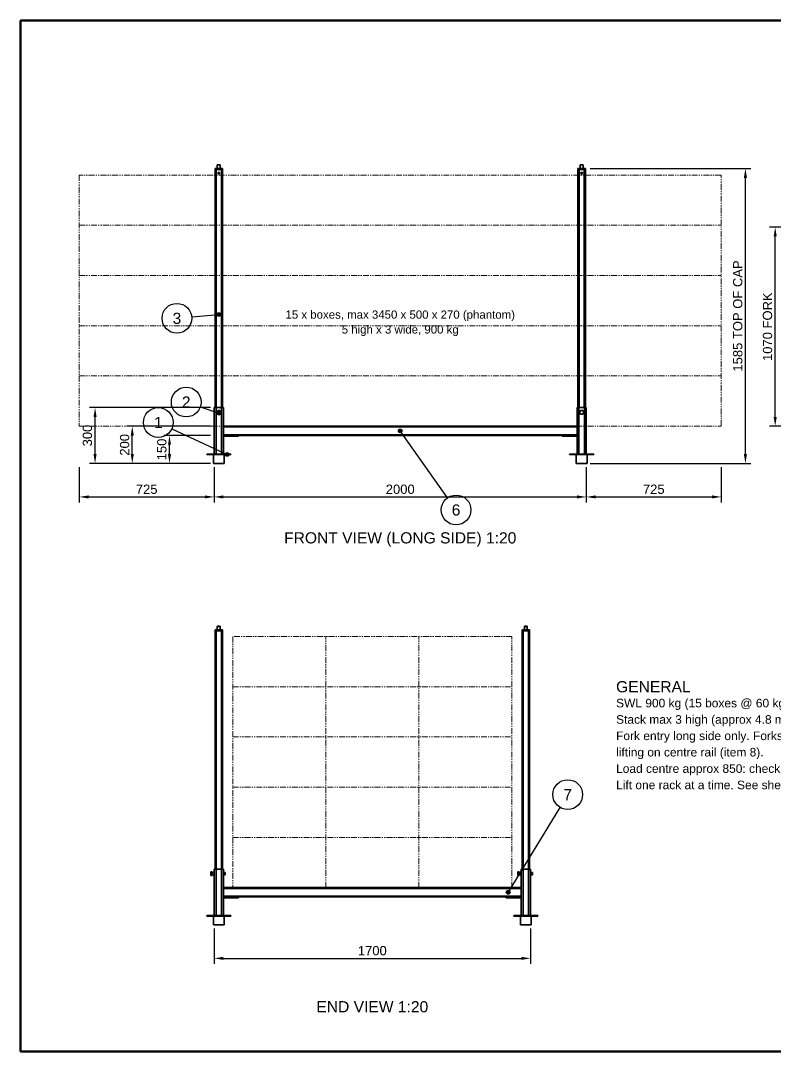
# Model space of a CAD drawing. Header units: millimetres. Extents: x 10 to 410, y 10 to 287.
# Drawn here: x 10 to 212.8, y 10 to 287 of the extents above; entities that cross this region are included whole.
import ezdxf
from ezdxf.enums import TextEntityAlignment as Align

# ---------------------------------------------------------------- set-up
doc = ezdxf.new("R2010")
doc.units = ezdxf.units.MM
doc.linetypes.add('PHANTOM2', pattern=[3.177, 1.587, -0.318, 0.318, -0.318, 0.318, -0.318])
for name, color, linetype, lineweight in [('BALLOON', 7, 'CONTINUOUS', 25), ('BORDER', 7, 'CONTINUOUS', 50), ('DIM', 7, 'CONTINUOUS', 13), ('OUTLINE', 7, 'CONTINUOUS', 35), ('PHANTOM', 7, 'PHANTOM2', 13), ('TEXT', 7, 'CONTINUOUS', 13)]:
    doc.layers.add(name, color=color, linetype=linetype, lineweight=lineweight)
doc.styles.add('RACK', font='arial.ttf')
doc.dimstyles.new('RACK', dxfattribs={"dimtxt": 2.5, "dimasz": 2.5, "dimexe": 1.5, "dimexo": 1, "dimgap": 0.8, "dimtad": 1, "dimdec": 0, "dimlfac": 20, "dimdsep": 46, "dimtxsty": 'RACK', "dimcen": 2.5, "dimazin": 3, "dimtfac": 0.5, "dimtmove": 2, "dimatfit": 3})

msp = doc.modelspace()

# ---------------------------------------------------------------- hatches: boundary and pattern name
at = {"layer": 'BALLOON'}
for points in [[(63.75, 208), (63.604, 208.354), (63.25, 208.5), (62.896, 208.354), (62.75, 208), (62.896, 207.646), (63.25, 207.5), (63.604, 207.646)], [(63.75, 181.5), (63.604, 181.854), (63.25, 182), (62.896, 181.854), (62.75, 181.5), (62.896, 181.146), (63.25, 181), (63.604, 181.146)], [(112.5, 176.75), (112.354, 177.104), (112, 177.25), (111.646, 177.104), (111.5, 176.75), (111.646, 176.396), (112, 176.25), (112.354, 176.396)], [(66, 170.425), (65.854, 170.779), (65.5, 170.925), (65.146, 170.779), (65, 170.425), (65.146, 170.071), (65.5, 169.925), (65.854, 170.071)], [(141.5, 52.75), (141.354, 53.104), (141, 53.25), (140.646, 53.104), (140.5, 52.75), (140.646, 52.396), (141, 52.25), (141.354, 52.396)]]:
    msp.add_hatch(color=7, dxfattribs=at).paths.add_polyline_path(points)

# ---------------------------------------------------------------- linework, layer by layer
for p, q in [((55.984, 207.354), (63.25, 208)), ((58.284, 183.203), (63.25, 181.5)), ((50.629, 177.318), (65.5, 170.425)), ((124.693, 158.768), (112, 176.75)), ((154.918, 75.584), (141, 52.75))]:
    msp.add_line(p, q, dxfattribs=at)
for centre, radius in [((52, 207), 4), ((63.25, 208), 0.5), ((54.5, 184.5), 4), ((47, 179), 4), ((63.25, 181.5), 0.5), ((112, 176.75), 0.5), ((65.5, 170.425), 0.5), ((127, 155.5), 4), ((157, 79), 4), ((141, 52.75), 0.5)]:
    msp.add_circle(centre, radius, dxfattribs=at)
at = {"layer": 'BORDER'}
msp.add_lwpolyline([(10, 10), (410, 10), (410, 287), (10, 287)], close=True, dxfattribs=at)
at = {"layer": 'OUTLINE'}
for p, q in [((62.25, 247), (62.25, 247.25)), ((62.25, 247.25), (64.25, 247.25)), ((62.25, 183), (62.25, 247)), ((62.25, 247), (64.25, 247)), ((62.55, 247), (63.95, 247)), ((62.55, 183), (62.55, 247)), ((62.9, 248.25), (62.85, 248.2)), ((62.9, 248.25), (62.85, 248.2)), ((62.85, 248.2), (62.85, 247.25)), ((63.65, 248.2), (63.6, 248.25)), ((63.65, 248.2), (63.6, 248.25)), ((63.65, 247.25), (63.65, 248.2)), ((63.95, 183), (63.95, 247)), ((64.25, 247), (64.25, 247.25)), ((64.25, 183), (64.25, 247)), ((159.75, 247), (159.75, 247.25)), ((159.75, 247.25), (161.75, 247.25)), ((159.75, 183), (159.75, 247)), ((159.75, 247), (161.75, 247)), ((160.05, 247), (161.45, 247)), ((160.05, 183), (160.05, 247)), ((160.4, 248.25), (160.35, 248.2)), ((160.35, 248.2), (160.35, 247.25)), ((161.15, 248.2), (161.1, 248.25)), ((161.15, 247.25), (161.15, 248.2)), ((161.45, 183), (161.45, 247)), ((161.75, 247), (161.75, 247.25)), ((161.75, 183), (161.75, 247)), ((62, 170.5), (62, 183)), ((62.5, 183), (64, 183)), ((62.5, 170.5), (62.5, 183)), ((64, 170.5), (64, 183)), ((64.5, 178), (64.5, 183)), ((159.5, 178), (159.5, 183)), ((160, 183), (161.5, 183)), ((160, 170.5), (160, 183)), ((161.5, 170.5), (161.5, 183)), ((162, 170.5), (162, 183)), ((62.976, 182.225), (62.702, 181.75)), ((62.702, 181.75), (62.976, 181.275)), ((63.524, 182.225), (62.976, 182.225)), ((62.976, 181.275), (63.524, 181.275)), ((63.798, 181.75), (63.524, 182.225)), ((63.524, 181.275), (63.798, 181.75)), ((160.476, 182.225), (160.202, 181.75)), ((160.202, 181.75), (160.476, 181.275)), ((161.024, 182.225), (160.476, 182.225)), ((160.476, 181.275), (161.024, 181.275)), ((161.298, 181.75), (161.024, 182.225)), ((161.024, 181.275), (161.298, 181.75)), ((64.5, 178), (159.5, 178)), ((64.5, 177.8), (64.5, 175.7)), ((64.5, 177.8), (159.5, 177.8)), ((159.5, 177.8), (159.5, 175.7)), ((64.5, 175.7), (159.5, 175.7)), ((64.5, 170.5), (64.5, 175.5)), ((64.5, 175.5), (159.5, 175.5)), ((64.5, 175.3), (65.25, 175.3)), ((65.25, 175.3), (65.25, 175.5)), ((65.25, 175.3), (68.5, 175.3)), ((68.5, 175.3), (68.5, 175.5)), ((155.5, 175.3), (155.5, 175.5)), ((158.75, 175.3), (155.5, 175.3)), ((158.75, 175.3), (158.75, 175.5)), ((159.5, 175.3), (158.75, 175.3)), ((159.5, 170.5), (159.5, 175.5)), ((60, 170.375), (60, 170.5)), ((60, 170.5), (66.5, 170.5)), ((60, 170.375), (66.5, 170.375)), ((61.8, 168), (61.8, 170.375)), ((64.7, 168), (64.7, 170.375)), ((66.5, 170.375), (66.5, 170.5)), ((157.5, 170.375), (157.5, 170.5)), ((157.5, 170.5), (164, 170.5)), ((157.5, 170.375), (164, 170.375)), ((159.3, 168), (159.3, 170.375)), ((162.2, 168), (162.2, 170.375)), ((164, 170.375), (164, 170.5)), ((61.8, 168), (64.7, 168)), ((159.3, 168), (162.2, 168)), ((62.25, 123), (62.25, 123.25)), ((62.25, 123.25), (64.25, 123.25)), ((62.25, 59), (62.25, 123)), ((62.25, 123), (64.25, 123)), ((62.55, 123), (63.95, 123)), ((62.55, 59), (62.55, 123)), ((62.9, 124.25), (62.85, 124.2)), ((62.85, 124.2), (62.85, 123.25)), ((63.6, 124.25), (63.65, 124.2)), ((63.65, 124.2), (63.65, 123.25)), ((63.95, 59), (63.95, 123)), ((64.25, 123), (64.25, 123.25)), ((64.25, 59), (64.25, 123)), ((144.75, 123), (144.75, 123.25)), ((144.75, 123.25), (146.75, 123.25)), ((144.75, 59), (144.75, 123)), ((144.75, 123), (146.75, 123)), ((145.05, 123), (146.45, 123)), ((145.05, 59), (145.05, 123)), ((145.4, 124.25), (145.35, 124.2)), ((145.35, 124.2), (145.35, 123.25)), ((146.1, 124.25), (146.15, 124.2)), ((146.15, 124.2), (146.15, 123.25)), ((146.45, 59), (146.45, 123)), ((146.75, 123), (146.75, 123.25)), ((146.75, 59), (146.75, 123)), ((61.5, 58.225), (61.125, 58.225)), ((61.125, 57.75), (61.125, 58.225)), ((61.5, 57.75), (61.5, 58.225)), ((62, 46.5), (62, 59)), ((62.5, 59), (64, 59)), ((62.5, 46.5), (62.5, 59)), ((64, 46.5), (64, 59)), ((64.5, 54), (64.5, 59)), ((144, 58.225), (143.625, 58.225)), ((143.625, 57.75), (143.625, 58.225)), ((144, 57.75), (144, 58.225)), ((144.5, 54), (144.5, 59)), ((145, 59), (146.5, 59)), ((145, 46.5), (145, 59)), ((146.5, 46.5), (146.5, 59)), ((147, 46.5), (147, 59)), ((61.5, 57.75), (61.125, 57.75)), ((61.125, 57.275), (61.125, 57.75)), ((61.5, 57.275), (61.125, 57.275)), ((62, 58.05), (61.5, 58.05)), ((61.5, 57.275), (61.5, 57.75)), ((62, 57.45), (61.5, 57.45)), ((65, 58.05), (64.5, 58.05)), ((65, 57.45), (64.5, 57.45)), ((144, 57.75), (143.625, 57.75)), ((143.625, 57.275), (143.625, 57.75)), ((144, 57.275), (143.625, 57.275)), ((144.5, 58.05), (144, 58.05)), ((144, 57.275), (144, 57.75)), ((144.5, 57.45), (144, 57.45)), ((147.5, 58.05), (147, 58.05)), ((147.5, 57.45), (147, 57.45)), ((64.5, 54), (144.5, 54)), ((64.5, 53.8), (64.5, 51.7)), ((64.5, 53.8), (144.5, 53.8)), ((144.5, 53.8), (144.5, 51.7)), ((64.5, 51.7), (144.5, 51.7)), ((64.5, 46.5), (64.5, 51.5)), ((64.5, 51.5), (144.5, 51.5)), ((65.25, 51.3), (64.5, 51.3)), ((65.25, 51.3), (65.25, 51.5)), ((68.5, 51.3), (65.25, 51.3)), ((68.5, 51.3), (68.5, 51.5)), ((140.5, 51.3), (140.5, 51.5)), ((140.5, 51.3), (143.75, 51.3)), ((143.75, 51.3), (143.75, 51.5)), ((143.75, 51.3), (144.5, 51.3)), ((144.5, 46.5), (144.5, 51.5)), ((60, 46.375), (60, 46.5)), ((60, 46.5), (66.5, 46.5)), ((60, 46.375), (66.5, 46.375)), ((61.8, 44), (61.8, 46.375)), ((64.7, 44), (64.7, 46.375)), ((66.5, 46.375), (66.5, 46.5)), ((142.5, 46.375), (142.5, 46.5)), ((142.5, 46.5), (149, 46.5)), ((142.5, 46.375), (149, 46.375)), ((144.3, 44), (144.3, 46.375)), ((147.2, 44), (147.2, 46.375)), ((149, 46.375), (149, 46.5)), ((61.8, 44), (64.7, 44)), ((144.3, 44), (147.2, 44))]:
    msp.add_line(p, q, dxfattribs=at)
for points in [[(62.85, 248.2), (62.875, 248.2), (62.9, 248.2), (62.925, 248.2), (62.95, 248.2), (62.975, 248.2), (63, 248.2), (63.025, 248.2), (63.05, 248.2), (63.075, 248.2), (63.1, 248.2), (63.125, 248.2), (63.15, 248.2), (63.175, 248.2), (63.2, 248.2), (63.225, 248.2), (63.25, 248.2), (63.275, 248.2), (63.3, 248.2), (63.325, 248.2), (63.35, 248.2), (63.375, 248.2), (63.4, 248.2), (63.425, 248.2), (63.45, 248.2), (63.475, 248.2), (63.5, 248.2), (63.525, 248.2), (63.55, 248.2), (63.575, 248.2), (63.6, 248.2), (63.625, 248.2), (63.65, 248.2)], [(62.9, 248.25), (62.922, 248.25), (62.944, 248.25), (62.966, 248.25), (62.987, 248.25), (63.009, 248.25), (63.031, 248.25), (63.053, 248.25), (63.075, 248.25), (63.097, 248.25), (63.119, 248.25), (63.141, 248.25), (63.163, 248.25), (63.184, 248.25), (63.206, 248.25), (63.228, 248.25), (63.25, 248.25), (63.272, 248.25), (63.294, 248.25), (63.316, 248.25), (63.337, 248.25), (63.359, 248.25), (63.381, 248.25), (63.403, 248.25), (63.425, 248.25), (63.447, 248.25), (63.469, 248.25), (63.491, 248.25), (63.513, 248.25), (63.534, 248.25), (63.556, 248.25), (63.578, 248.25), (63.6, 248.25)], [(160.35, 248.2), (160.375, 248.2), (160.4, 248.2), (160.425, 248.2), (160.45, 248.2), (160.475, 248.2), (160.5, 248.2), (160.525, 248.2), (160.55, 248.2), (160.575, 248.2), (160.6, 248.2), (160.625, 248.2), (160.65, 248.2), (160.675, 248.2), (160.7, 248.2), (160.725, 248.2), (160.75, 248.2), (160.775, 248.2), (160.8, 248.2), (160.825, 248.2), (160.85, 248.2), (160.875, 248.2), (160.9, 248.2), (160.925, 248.2), (160.95, 248.2), (160.975, 248.2), (161, 248.2), (161.025, 248.2), (161.05, 248.2), (161.075, 248.2), (161.1, 248.2), (161.125, 248.2), (161.15, 248.2)], [(160.4, 248.25), (160.422, 248.25), (160.444, 248.25), (160.466, 248.25), (160.488, 248.25), (160.509, 248.25), (160.531, 248.25), (160.553, 248.25), (160.575, 248.25), (160.597, 248.25), (160.619, 248.25), (160.641, 248.25), (160.663, 248.25), (160.684, 248.25), (160.706, 248.25), (160.728, 248.25), (160.75, 248.25), (160.772, 248.25), (160.794, 248.25), (160.816, 248.25), (160.838, 248.25), (160.859, 248.25), (160.881, 248.25), (160.903, 248.25), (160.925, 248.25), (160.947, 248.25), (160.969, 248.25), (160.991, 248.25), (161.012, 248.25), (161.034, 248.25), (161.056, 248.25), (161.078, 248.25), (161.1, 248.25)], [(62.5, 183), (62.484, 183), (62.469, 183), (62.453, 183), (62.438, 183), (62.422, 183), (62.406, 183), (62.391, 183), (62.375, 183), (62.359, 183), (62.344, 183), (62.328, 183), (62.312, 183), (62.297, 183), (62.281, 183), (62.266, 183), (62.25, 183), (62.234, 183), (62.219, 183), (62.203, 183), (62.188, 183), (62.172, 183), (62.156, 183), (62.141, 183), (62.125, 183), (62.109, 183), (62.094, 183), (62.078, 183), (62.062, 183), (62.047, 183), (62.031, 183), (62.016, 183), (62, 183)], [(64, 183), (64.016, 183), (64.031, 183), (64.047, 183), (64.062, 183), (64.078, 183), (64.094, 183), (64.109, 183), (64.125, 183), (64.141, 183), (64.156, 183), (64.172, 183), (64.188, 183), (64.203, 183), (64.219, 183), (64.234, 183), (64.25, 183), (64.266, 183), (64.281, 183), (64.297, 183), (64.312, 183), (64.328, 183), (64.344, 183), (64.359, 183), (64.375, 183), (64.391, 183), (64.406, 183), (64.422, 183), (64.438, 183), (64.453, 183), (64.469, 183), (64.484, 183), (64.5, 183)], [(160, 183), (159.984, 183), (159.969, 183), (159.953, 183), (159.938, 183), (159.922, 183), (159.906, 183), (159.891, 183), (159.875, 183), (159.859, 183), (159.844, 183), (159.828, 183), (159.812, 183), (159.797, 183), (159.781, 183), (159.766, 183), (159.75, 183), (159.734, 183), (159.719, 183), (159.703, 183), (159.688, 183), (159.672, 183), (159.656, 183), (159.641, 183), (159.625, 183), (159.609, 183), (159.594, 183), (159.578, 183), (159.562, 183), (159.547, 183), (159.531, 183), (159.516, 183), (159.5, 183)], [(161.5, 183), (161.516, 183), (161.531, 183), (161.547, 183), (161.562, 183), (161.578, 183), (161.594, 183), (161.609, 183), (161.625, 183), (161.641, 183), (161.656, 183), (161.672, 183), (161.688, 183), (161.703, 183), (161.719, 183), (161.734, 183), (161.75, 183), (161.766, 183), (161.781, 183), (161.797, 183), (161.812, 183), (161.828, 183), (161.844, 183), (161.859, 183), (161.875, 183), (161.891, 183), (161.906, 183), (161.922, 183), (161.938, 183), (161.953, 183), (161.969, 183), (161.984, 183), (162, 183)], [(64.5, 177.8), (64.5, 177.806), (64.5, 177.812), (64.5, 177.819), (64.5, 177.825), (64.5, 177.831), (64.5, 177.838), (64.5, 177.844), (64.5, 177.85), (64.5, 177.856), (64.5, 177.863), (64.5, 177.869), (64.5, 177.875), (64.5, 177.881), (64.5, 177.887), (64.5, 177.894), (64.5, 177.9), (64.5, 177.906), (64.5, 177.912), (64.5, 177.919), (64.5, 177.925), (64.5, 177.931), (64.5, 177.938), (64.5, 177.944), (64.5, 177.95), (64.5, 177.956), (64.5, 177.963), (64.5, 177.969), (64.5, 177.975), (64.5, 177.981), (64.5, 177.988), (64.5, 177.994), (64.5, 178)], [(159.5, 177.8), (159.5, 177.806), (159.5, 177.812), (159.5, 177.819), (159.5, 177.825), (159.5, 177.831), (159.5, 177.838), (159.5, 177.844), (159.5, 177.85), (159.5, 177.856), (159.5, 177.863), (159.5, 177.869), (159.5, 177.875), (159.5, 177.881), (159.5, 177.887), (159.5, 177.894), (159.5, 177.9), (159.5, 177.906), (159.5, 177.912), (159.5, 177.919), (159.5, 177.925), (159.5, 177.931), (159.5, 177.938), (159.5, 177.944), (159.5, 177.95), (159.5, 177.956), (159.5, 177.963), (159.5, 177.969), (159.5, 177.975), (159.5, 177.981), (159.5, 177.988), (159.5, 177.994), (159.5, 178)], [(64.5, 175.7), (64.5, 175.694), (64.5, 175.688), (64.5, 175.681), (64.5, 175.675), (64.5, 175.669), (64.5, 175.662), (64.5, 175.656), (64.5, 175.65), (64.5, 175.644), (64.5, 175.637), (64.5, 175.631), (64.5, 175.625), (64.5, 175.619), (64.5, 175.613), (64.5, 175.606), (64.5, 175.6), (64.5, 175.594), (64.5, 175.588), (64.5, 175.581), (64.5, 175.575), (64.5, 175.569), (64.5, 175.562), (64.5, 175.556), (64.5, 175.55), (64.5, 175.544), (64.5, 175.537), (64.5, 175.531), (64.5, 175.525), (64.5, 175.519), (64.5, 175.512), (64.5, 175.506), (64.5, 175.5)], [(159.5, 175.7), (159.5, 175.694), (159.5, 175.688), (159.5, 175.681), (159.5, 175.675), (159.5, 175.669), (159.5, 175.662), (159.5, 175.656), (159.5, 175.65), (159.5, 175.644), (159.5, 175.637), (159.5, 175.631), (159.5, 175.625), (159.5, 175.619), (159.5, 175.613), (159.5, 175.606), (159.5, 175.6), (159.5, 175.594), (159.5, 175.588), (159.5, 175.581), (159.5, 175.575), (159.5, 175.569), (159.5, 175.562), (159.5, 175.556), (159.5, 175.55), (159.5, 175.544), (159.5, 175.537), (159.5, 175.531), (159.5, 175.525), (159.5, 175.519), (159.5, 175.512), (159.5, 175.506), (159.5, 175.5)], [(62.85, 124.2), (62.862, 124.2), (62.875, 124.2), (62.888, 124.2), (62.9, 124.2), (62.913, 124.2), (62.925, 124.2), (62.938, 124.2), (62.95, 124.2), (62.962, 124.2), (62.975, 124.2), (62.987, 124.2), (63, 124.2), (63.013, 124.2), (63.025, 124.2), (63.038, 124.2), (63.05, 124.2), (63.062, 124.2), (63.075, 124.2), (63.087, 124.2), (63.1, 124.2), (63.112, 124.2), (63.125, 124.2), (63.138, 124.2), (63.15, 124.2), (63.163, 124.2), (63.175, 124.2), (63.188, 124.2), (63.2, 124.2), (63.212, 124.2), (63.225, 124.2), (63.237, 124.2), (63.25, 124.2)], [(62.9, 124.25), (62.911, 124.25), (62.922, 124.25), (62.933, 124.25), (62.944, 124.25), (62.955, 124.25), (62.966, 124.25), (62.977, 124.25), (62.987, 124.25), (62.998, 124.25), (63.009, 124.25), (63.02, 124.25), (63.031, 124.25), (63.042, 124.25), (63.053, 124.25), (63.064, 124.25), (63.075, 124.25), (63.086, 124.25), (63.097, 124.25), (63.108, 124.25), (63.119, 124.25), (63.13, 124.25), (63.141, 124.25), (63.152, 124.25), (63.163, 124.25), (63.173, 124.25), (63.184, 124.25), (63.195, 124.25), (63.206, 124.25), (63.217, 124.25), (63.228, 124.25), (63.239, 124.25), (63.25, 124.25)], [(63.25, 124.25), (63.261, 124.25), (63.272, 124.25), (63.283, 124.25), (63.294, 124.25), (63.305, 124.25), (63.316, 124.25), (63.327, 124.25), (63.337, 124.25), (63.348, 124.25), (63.359, 124.25), (63.37, 124.25), (63.381, 124.25), (63.392, 124.25), (63.403, 124.25), (63.414, 124.25), (63.425, 124.25), (63.436, 124.25), (63.447, 124.25), (63.458, 124.25), (63.469, 124.25), (63.48, 124.25), (63.491, 124.25), (63.502, 124.25), (63.513, 124.25), (63.523, 124.25), (63.534, 124.25), (63.545, 124.25), (63.556, 124.25), (63.567, 124.25), (63.578, 124.25), (63.589, 124.25), (63.6, 124.25)], [(63.25, 124.2), (63.263, 124.2), (63.275, 124.2), (63.288, 124.2), (63.3, 124.2), (63.312, 124.2), (63.325, 124.2), (63.337, 124.2), (63.35, 124.2), (63.362, 124.2), (63.375, 124.2), (63.388, 124.2), (63.4, 124.2), (63.413, 124.2), (63.425, 124.2), (63.438, 124.2), (63.45, 124.2), (63.462, 124.2), (63.475, 124.2), (63.487, 124.2), (63.5, 124.2), (63.513, 124.2), (63.525, 124.2), (63.538, 124.2), (63.55, 124.2), (63.562, 124.2), (63.575, 124.2), (63.587, 124.2), (63.6, 124.2), (63.612, 124.2), (63.625, 124.2), (63.638, 124.2), (63.65, 124.2)], [(145.35, 124.2), (145.363, 124.2), (145.375, 124.2), (145.387, 124.2), (145.4, 124.2), (145.413, 124.2), (145.425, 124.2), (145.438, 124.2), (145.45, 124.2), (145.463, 124.2), (145.475, 124.2), (145.488, 124.2), (145.5, 124.2), (145.512, 124.2), (145.525, 124.2), (145.538, 124.2), (145.55, 124.2), (145.562, 124.2), (145.575, 124.2), (145.588, 124.2), (145.6, 124.2), (145.613, 124.2), (145.625, 124.2), (145.637, 124.2), (145.65, 124.2), (145.663, 124.2), (145.675, 124.2), (145.688, 124.2), (145.7, 124.2), (145.713, 124.2), (145.725, 124.2), (145.738, 124.2), (145.75, 124.2)], [(145.4, 124.25), (145.411, 124.25), (145.422, 124.25), (145.433, 124.25), (145.444, 124.25), (145.455, 124.25), (145.466, 124.25), (145.477, 124.25), (145.488, 124.25), (145.498, 124.25), (145.509, 124.25), (145.52, 124.25), (145.531, 124.25), (145.542, 124.25), (145.553, 124.25), (145.564, 124.25), (145.575, 124.25), (145.586, 124.25), (145.597, 124.25), (145.608, 124.25), (145.619, 124.25), (145.63, 124.25), (145.641, 124.25), (145.652, 124.25), (145.663, 124.25), (145.673, 124.25), (145.684, 124.25), (145.695, 124.25), (145.706, 124.25), (145.717, 124.25), (145.728, 124.25), (145.739, 124.25), (145.75, 124.25)], [(145.75, 124.25), (145.761, 124.25), (145.772, 124.25), (145.783, 124.25), (145.794, 124.25), (145.805, 124.25), (145.816, 124.25), (145.827, 124.25), (145.838, 124.25), (145.848, 124.25), (145.859, 124.25), (145.87, 124.25), (145.881, 124.25), (145.892, 124.25), (145.903, 124.25), (145.914, 124.25), (145.925, 124.25), (145.936, 124.25), (145.947, 124.25), (145.958, 124.25), (145.969, 124.25), (145.98, 124.25), (145.991, 124.25), (146.002, 124.25), (146.012, 124.25), (146.023, 124.25), (146.034, 124.25), (146.045, 124.25), (146.056, 124.25), (146.067, 124.25), (146.078, 124.25), (146.089, 124.25), (146.1, 124.25)], [(145.75, 124.2), (145.762, 124.2), (145.775, 124.2), (145.788, 124.2), (145.8, 124.2), (145.812, 124.2), (145.825, 124.2), (145.838, 124.2), (145.85, 124.2), (145.863, 124.2), (145.875, 124.2), (145.887, 124.2), (145.9, 124.2), (145.913, 124.2), (145.925, 124.2), (145.938, 124.2), (145.95, 124.2), (145.963, 124.2), (145.975, 124.2), (145.988, 124.2), (146, 124.2), (146.012, 124.2), (146.025, 124.2), (146.038, 124.2), (146.05, 124.2), (146.062, 124.2), (146.075, 124.2), (146.088, 124.2), (146.1, 124.2), (146.113, 124.2), (146.125, 124.2), (146.137, 124.2), (146.15, 124.2)], [(62, 59), (62.016, 59), (62.031, 59), (62.047, 59), (62.062, 59), (62.078, 59), (62.094, 59), (62.109, 59), (62.125, 59), (62.141, 59), (62.156, 59), (62.172, 59), (62.188, 59), (62.203, 59), (62.219, 59), (62.234, 59), (62.25, 59), (62.266, 59), (62.281, 59), (62.297, 59), (62.312, 59), (62.328, 59), (62.344, 59), (62.359, 59), (62.375, 59), (62.391, 59), (62.406, 59), (62.422, 59), (62.438, 59), (62.453, 59), (62.469, 59), (62.484, 59), (62.5, 59)], [(64, 59), (64.016, 59), (64.031, 59), (64.047, 59), (64.062, 59), (64.078, 59), (64.094, 59), (64.109, 59), (64.125, 59), (64.141, 59), (64.156, 59), (64.172, 59), (64.188, 59), (64.203, 59), (64.219, 59), (64.234, 59), (64.25, 59), (64.266, 59), (64.281, 59), (64.297, 59), (64.312, 59), (64.328, 59), (64.344, 59), (64.359, 59), (64.375, 59), (64.391, 59), (64.406, 59), (64.422, 59), (64.438, 59), (64.453, 59), (64.469, 59), (64.484, 59), (64.5, 59)], [(144.5, 59), (144.516, 59), (144.531, 59), (144.547, 59), (144.562, 59), (144.578, 59), (144.594, 59), (144.609, 59), (144.625, 59), (144.641, 59), (144.656, 59), (144.672, 59), (144.688, 59), (144.703, 59), (144.719, 59), (144.734, 59), (144.75, 59), (144.766, 59), (144.781, 59), (144.797, 59), (144.812, 59), (144.828, 59), (144.844, 59), (144.859, 59), (144.875, 59), (144.891, 59), (144.906, 59), (144.922, 59), (144.938, 59), (144.953, 59), (144.969, 59), (144.984, 59), (145, 59)], [(146.5, 59), (146.516, 59), (146.531, 59), (146.547, 59), (146.562, 59), (146.578, 59), (146.594, 59), (146.609, 59), (146.625, 59), (146.641, 59), (146.656, 59), (146.672, 59), (146.688, 59), (146.703, 59), (146.719, 59), (146.734, 59), (146.75, 59), (146.766, 59), (146.781, 59), (146.797, 59), (146.812, 59), (146.828, 59), (146.844, 59), (146.859, 59), (146.875, 59), (146.891, 59), (146.906, 59), (146.922, 59), (146.938, 59), (146.953, 59), (146.969, 59), (146.984, 59), (147, 59)], [(65, 57.75), (65, 57.759), (65, 57.769), (65, 57.778), (65, 57.788), (65, 57.797), (65, 57.806), (65, 57.816), (65, 57.825), (65, 57.834), (65, 57.844), (65, 57.853), (65, 57.862), (65, 57.872), (65, 57.881), (65, 57.891), (65, 57.9), (65, 57.909), (65, 57.919), (65, 57.928), (65, 57.938), (65, 57.947), (65, 57.956), (65, 57.966), (65, 57.975), (65, 57.984), (65, 57.994), (65, 58.003), (65, 58.013), (65, 58.022), (65, 58.031), (65, 58.041), (65, 58.05)], [(65, 57.45), (65, 57.459), (65, 57.469), (65, 57.478), (65, 57.487), (65, 57.497), (65, 57.506), (65, 57.516), (65, 57.525), (65, 57.534), (65, 57.544), (65, 57.553), (65, 57.562), (65, 57.572), (65, 57.581), (65, 57.591), (65, 57.6), (65, 57.609), (65, 57.619), (65, 57.628), (65, 57.638), (65, 57.647), (65, 57.656), (65, 57.666), (65, 57.675), (65, 57.684), (65, 57.694), (65, 57.703), (65, 57.712), (65, 57.722), (65, 57.731), (65, 57.741), (65, 57.75)], [(147.5, 57.75), (147.5, 57.759), (147.5, 57.769), (147.5, 57.778), (147.5, 57.788), (147.5, 57.797), (147.5, 57.806), (147.5, 57.816), (147.5, 57.825), (147.5, 57.834), (147.5, 57.844), (147.5, 57.853), (147.5, 57.862), (147.5, 57.872), (147.5, 57.881), (147.5, 57.891), (147.5, 57.9), (147.5, 57.909), (147.5, 57.919), (147.5, 57.928), (147.5, 57.938), (147.5, 57.947), (147.5, 57.956), (147.5, 57.966), (147.5, 57.975), (147.5, 57.984), (147.5, 57.994), (147.5, 58.003), (147.5, 58.013), (147.5, 58.022), (147.5, 58.031), (147.5, 58.041), (147.5, 58.05)], [(147.5, 57.45), (147.5, 57.459), (147.5, 57.469), (147.5, 57.478), (147.5, 57.487), (147.5, 57.497), (147.5, 57.506), (147.5, 57.516), (147.5, 57.525), (147.5, 57.534), (147.5, 57.544), (147.5, 57.553), (147.5, 57.562), (147.5, 57.572), (147.5, 57.581), (147.5, 57.591), (147.5, 57.6), (147.5, 57.609), (147.5, 57.619), (147.5, 57.628), (147.5, 57.638), (147.5, 57.647), (147.5, 57.656), (147.5, 57.666), (147.5, 57.675), (147.5, 57.684), (147.5, 57.694), (147.5, 57.703), (147.5, 57.712), (147.5, 57.722), (147.5, 57.731), (147.5, 57.741), (147.5, 57.75)], [(64.5, 54), (64.5, 53.994), (64.5, 53.987), (64.5, 53.981), (64.5, 53.975), (64.5, 53.969), (64.5, 53.962), (64.5, 53.956), (64.5, 53.95), (64.5, 53.944), (64.5, 53.938), (64.5, 53.931), (64.5, 53.925), (64.5, 53.919), (64.5, 53.913), (64.5, 53.906), (64.5, 53.9), (64.5, 53.894), (64.5, 53.888), (64.5, 53.881), (64.5, 53.875), (64.5, 53.869), (64.5, 53.862), (64.5, 53.856), (64.5, 53.85), (64.5, 53.844), (64.5, 53.837), (64.5, 53.831), (64.5, 53.825), (64.5, 53.819), (64.5, 53.812), (64.5, 53.806), (64.5, 53.8)], [(144.5, 54), (144.5, 53.994), (144.5, 53.987), (144.5, 53.981), (144.5, 53.975), (144.5, 53.969), (144.5, 53.962), (144.5, 53.956), (144.5, 53.95), (144.5, 53.944), (144.5, 53.938), (144.5, 53.931), (144.5, 53.925), (144.5, 53.919), (144.5, 53.913), (144.5, 53.906), (144.5, 53.9), (144.5, 53.894), (144.5, 53.888), (144.5, 53.881), (144.5, 53.875), (144.5, 53.869), (144.5, 53.862), (144.5, 53.856), (144.5, 53.85), (144.5, 53.844), (144.5, 53.837), (144.5, 53.831), (144.5, 53.825), (144.5, 53.819), (144.5, 53.812), (144.5, 53.806), (144.5, 53.8)], [(64.5, 51.7), (64.5, 51.694), (64.5, 51.688), (64.5, 51.681), (64.5, 51.675), (64.5, 51.669), (64.5, 51.663), (64.5, 51.656), (64.5, 51.65), (64.5, 51.644), (64.5, 51.638), (64.5, 51.631), (64.5, 51.625), (64.5, 51.619), (64.5, 51.612), (64.5, 51.606), (64.5, 51.6), (64.5, 51.594), (64.5, 51.587), (64.5, 51.581), (64.5, 51.575), (64.5, 51.569), (64.5, 51.562), (64.5, 51.556), (64.5, 51.55), (64.5, 51.544), (64.5, 51.538), (64.5, 51.531), (64.5, 51.525), (64.5, 51.519), (64.5, 51.513), (64.5, 51.506), (64.5, 51.5)], [(144.5, 51.7), (144.5, 51.694), (144.5, 51.688), (144.5, 51.681), (144.5, 51.675), (144.5, 51.669), (144.5, 51.663), (144.5, 51.656), (144.5, 51.65), (144.5, 51.644), (144.5, 51.638), (144.5, 51.631), (144.5, 51.625), (144.5, 51.619), (144.5, 51.612), (144.5, 51.606), (144.5, 51.6), (144.5, 51.594), (144.5, 51.587), (144.5, 51.581), (144.5, 51.575), (144.5, 51.569), (144.5, 51.562), (144.5, 51.556), (144.5, 51.55), (144.5, 51.544), (144.5, 51.538), (144.5, 51.531), (144.5, 51.525), (144.5, 51.519), (144.5, 51.513), (144.5, 51.506), (144.5, 51.5)]]:
    msp.add_lwpolyline(points, dxfattribs=at)
for centre in [(63.25, 246), (160.75, 246)]:
    msp.add_circle(centre, 0.2, dxfattribs=at)
at = {"layer": 'PHANTOM'}
for p, q in [((25.75, 232), (198.25, 232)), ((25.75, 218.5), (198.25, 218.5)), ((25.75, 205), (198.25, 205)), ((25.75, 191.5), (198.25, 191.5)), ((92, 54), (92, 121.5)), ((117, 54), (117, 121.5)), ((67, 108), (142, 108)), ((67, 94.5), (142, 94.5)), ((67, 81), (142, 81)), ((67, 67.5), (142, 67.5))]:
    msp.add_line(p, q, dxfattribs=at)
for points in [[(25.75, 178), (198.25, 178), (198.25, 245.5), (25.75, 245.5)], [(67, 54), (142, 54), (142, 121.5), (67, 121.5)]]:
    msp.add_lwpolyline(points, close=True, dxfattribs=at)

# ---------------------------------------------------------------- texts
at = {"layer": 'BALLOON', "style": 'RACK'}
for s, p in [('3', (52, 207)), ('2', (54.5, 184.5)), ('1', (47, 179)), ('6', (127, 155.5)), ('7', (157, 79))]:
    msp.add_text(s, height=3, dxfattribs=at).set_placement(p, align=Align.MIDDLE_CENTER)
at = {"layer": 'TEXT', "style": 'RACK'}
for s, height, p in [('15 x boxes, max 3450 x 500 x 270 (phantom)', 2.2, (112, 208)), ('5 high x 3 wide, 900 kg', 2.2, (112, 204)), ('FRONT VIEW (LONG SIDE) 1:20', 3, (112, 148)), ('END VIEW 1:20', 3, (104.5, 22))]:
    msp.add_text(s, height=height, dxfattribs=at).set_placement(p, align=Align.MIDDLE_CENTER)
for s, height, p in [('GENERAL', 3, (170, 108)), ('SWL 900 kg (15 boxes @ 60 kg). Rack approx 58 kg.', 2.3, (170, 103.6)), ('Stack max 3 high (approx 4.8 m) on level slab only.', 2.3, (170, 99.2)), ('Fork entry long side only. Forks min 1200 apart,', 2.3, (170, 94.8)), ('lifting on centre rail (item 8).', 2.3, (170, 90.4)), ('Load centre approx 850: check forklift capacity plate.', 2.3, (170, 86)), ('Lift one rack at a time. See sheet 2 for cut list and details.', 2.3, (170, 81.6))]:
    msp.add_text(s, height=height, dxfattribs=at).set_placement(p, align=Align.MIDDLE_LEFT)

# ---------------------------------------------------------------- dimensions: what is measured, and where the dimension line sits
at = {"layer": 'DIM'}
for base, p1, p2, text in [((204.75, 168), (162, 168), (162, 247.25), '<> TOP OF CAP'), ((212.75, 178), (217.25, 178), (217.25, 231.5), '<> FORK')]:
    msp.add_linear_dim(base=base, p1=p1, p2=p2, angle=90, text=text, dimstyle='RACK', dxfattribs=at).render()
for base, p2 in [((30, 168), (62, 183)), ((40, 168), (62, 178)), ((50, 168), (62, 175.5))]:
    msp.add_linear_dim(base=base, p1=(62, 168), p2=p2, angle=90, dimstyle='RACK', dxfattribs=at).render()
for base, p1, p2 in [((25.75, 159), (25.75, 168), (62, 168)), ((62, 159), (62, 168), (162, 168)), ((162, 159), (162, 168), (198.25, 168)), ((62, 35), (62, 44), (147, 44))]:
    msp.add_linear_dim(base=base, p1=p1, p2=p2, dimstyle='RACK', dxfattribs=at).render()

doc.saveas('drawing.dxf')
